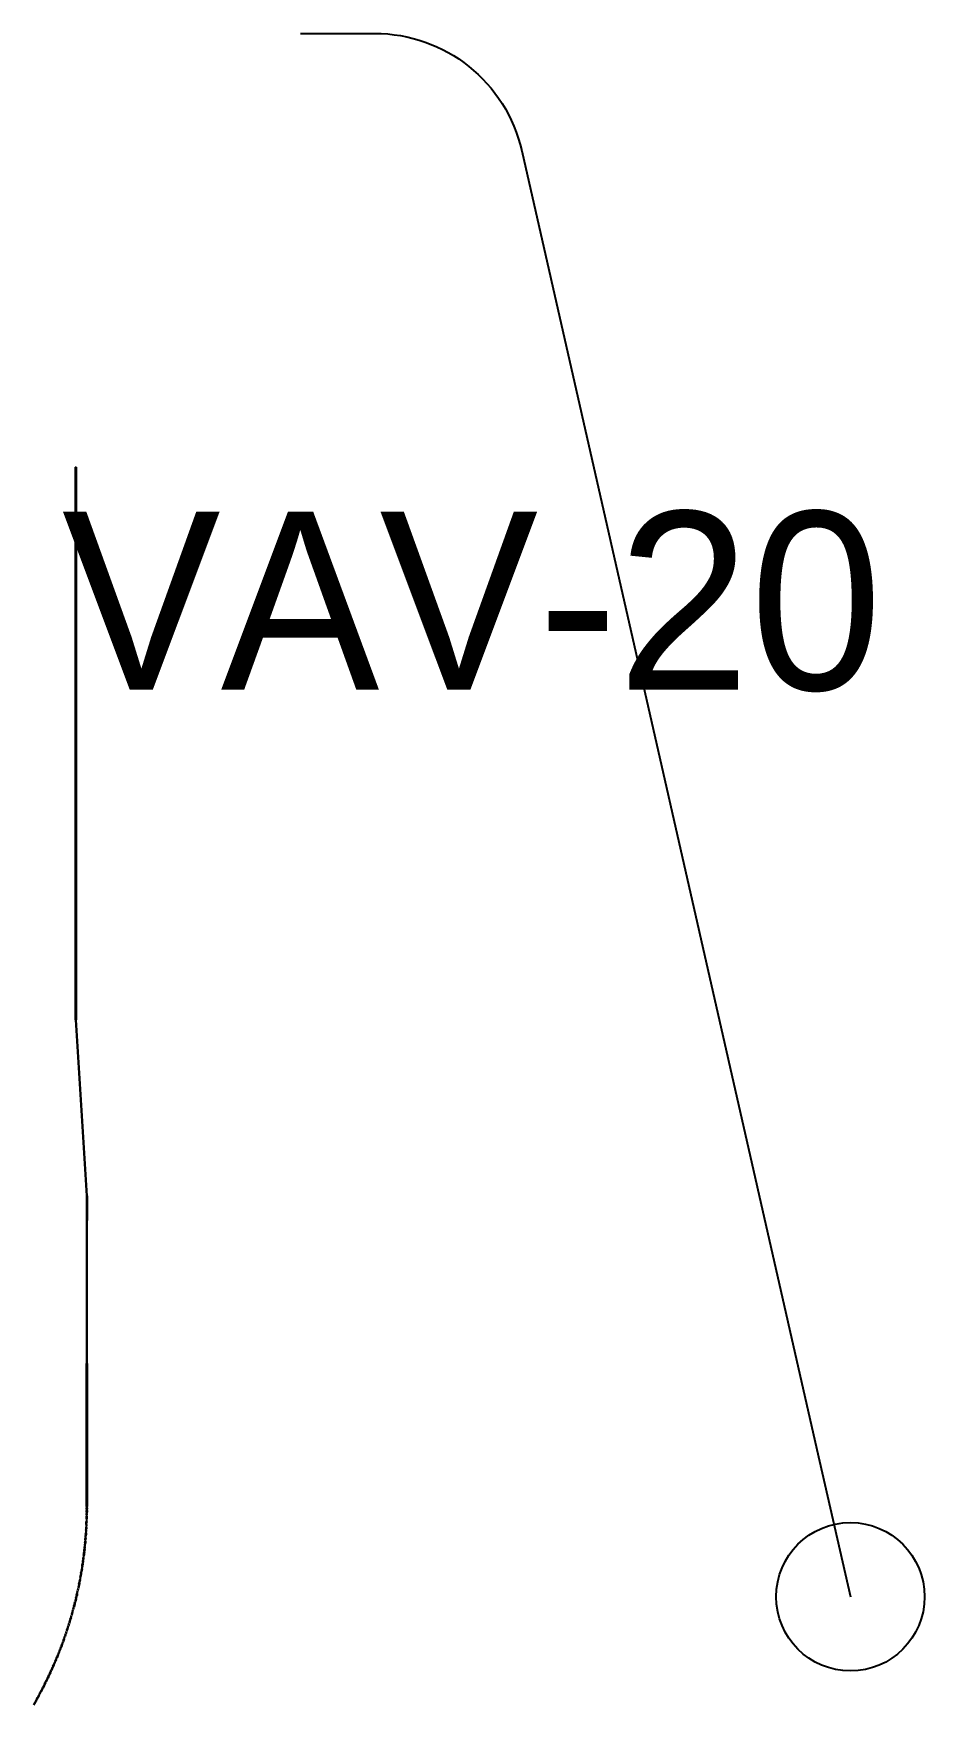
# Model space of a CAD drawing. Header units: metres. Extents: x 0.1 to 41.9, y 0.9 to 39.
# Drawn here: x 39.724 to 41.526, y 25.309 to 28.685 of the extents above; entities that cross this region are included whole.
import ezdxf

# ---------------------------------------------------------------- set-up
doc = ezdxf.new("R2010")
doc.units = ezdxf.units.M
for name, color, linetype in [('BSA_BRANCH_AXIS', 5, 'Continuous'), ('BSA_MATERIAL_SECTION', 7, 'Continuous'), ('BSA_TERMINAL_CENTRE', 3, 'Continuous'), ('BSA_VAV_LABEL', 7, 'Continuous')]:
    doc.layers.add(name, color=color, linetype=linetype)

msp = doc.modelspace()

# ---------------------------------------------------------------- linework, layer by layer
at = {"layer": 'BSA_BRANCH_AXIS'}
msp.add_lwpolyline([(40.2643, 28.6852), (40.4143, 28.6852, -0.350109), (40.7115, 28.448), (41.3086, 25.8236), (41.3762, 25.5264)], format="xyb", dxfattribs=at)
at = {"layer": 'BSA_MATERIAL_SECTION'}
for p, q in [((39.8094, 26.7421), (39.8094, 27.8089)), ((39.8102, 27.8089), (39.8094, 27.8089)), ((39.8102, 27.8089), (39.8102, 26.7421)), ((39.8102, 26.7421), (39.8094, 26.7421)), ((39.8094, 26.6921), (39.8094, 26.7421)), ((39.8094, 26.7421), (39.8102, 26.7421)), ((39.8102, 26.7421), (39.8102, 26.6921)), ((39.8094, 26.6921), (39.8316, 26.3365)), ((39.8324, 26.3365), (39.8102, 26.6921)), ((39.8316, 26.3365), (39.8316, 26.2865)), ((39.8324, 26.3365), (39.8324, 26.2865)), ((39.8316, 26.2865), (39.832, 26.2865)), ((39.8316, 26.2865), (39.8316, 25.9977)), ((39.832, 26.2865), (39.8316, 26.2865)), ((39.8324, 26.2865), (39.832, 26.2865)), ((39.832, 26.2865), (39.8324, 26.2865)), ((39.8324, 25.9977), (39.8324, 26.2865)), ((39.8316, 25.7089), (39.8316, 25.9977)), ((39.8324, 25.9977), (39.8324, 25.7089)), ((39.8316, 25.6976), (39.8315, 25.6948)), ((39.8316, 25.7089), (39.8316, 25.7061)), ((39.8316, 25.7089), (39.832, 25.7089)), ((39.8316, 25.7089), (39.832, 25.7089)), ((39.8316, 25.7033), (39.8316, 25.7061)), ((39.8316, 25.7033), (39.8316, 25.7005)), ((39.8316, 25.6976), (39.8316, 25.7005)), ((39.8324, 25.7089), (39.832, 25.7089)), ((39.8324, 25.7089), (39.832, 25.7089)), ((39.8323, 25.6948), (39.8324, 25.6976)), ((39.8324, 25.7061), (39.8324, 25.7089)), ((39.8324, 25.7061), (39.8324, 25.7033)), ((39.8324, 25.7004), (39.8324, 25.7033)), ((39.8324, 25.7004), (39.8324, 25.6976)), ((39.8302, 25.661), (39.8304, 25.6638)), ((39.8304, 25.6638), (39.8305, 25.6667)), ((39.8307, 25.6695), (39.8305, 25.6667)), ((39.8308, 25.6723), (39.8307, 25.6695)), ((39.8308, 25.6723), (39.8309, 25.6751)), ((39.8309, 25.6751), (39.831, 25.6779)), ((39.8311, 25.6807), (39.831, 25.6779)), ((39.831, 25.661), (39.8312, 25.6638)), ((39.8312, 25.6836), (39.8311, 25.6807)), ((39.8312, 25.6836), (39.8313, 25.6864)), ((39.8313, 25.6666), (39.8312, 25.6638)), ((39.8313, 25.6864), (39.8314, 25.6892)), ((39.8313, 25.6666), (39.8315, 25.6694)), ((39.8315, 25.692), (39.8314, 25.6892)), ((39.8315, 25.692), (39.8315, 25.6948)), ((39.8316, 25.6723), (39.8315, 25.6694)), ((39.8316, 25.6723), (39.8317, 25.6751)), ((39.8318, 25.6779), (39.8317, 25.6751)), ((39.8318, 25.6779), (39.8319, 25.6807)), ((39.8319, 25.6807), (39.832, 25.6835)), ((39.8321, 25.6863), (39.832, 25.6835)), ((39.8322, 25.6892), (39.8321, 25.6863)), ((39.8322, 25.6892), (39.8323, 25.692)), ((39.8323, 25.6948), (39.8323, 25.692)), ((39.8277, 25.6301), (39.8275, 25.6273)), ((39.8277, 25.6301), (39.828, 25.6329)), ((39.8283, 25.6358), (39.828, 25.6329)), ((39.8283, 25.6358), (39.8285, 25.6386)), ((39.8283, 25.6273), (39.8285, 25.6301)), ((39.8288, 25.6414), (39.8285, 25.6386)), ((39.8285, 25.6301), (39.8288, 25.6329)), ((39.8288, 25.6414), (39.829, 25.6442)), ((39.8291, 25.6357), (39.8288, 25.6329)), ((39.8292, 25.647), (39.829, 25.6442)), ((39.8293, 25.6385), (39.8291, 25.6357)), ((39.8292, 25.647), (39.8294, 25.6498)), ((39.8293, 25.6385), (39.8296, 25.6413)), ((39.8296, 25.6526), (39.8294, 25.6498)), ((39.8296, 25.6526), (39.8298, 25.6554)), ((39.8298, 25.6441), (39.8296, 25.6413)), ((39.83, 25.6582), (39.8298, 25.6554)), ((39.8298, 25.6441), (39.83, 25.6469)), ((39.8302, 25.661), (39.83, 25.6582)), ((39.83, 25.6469), (39.8302, 25.6497)), ((39.8304, 25.6525), (39.8302, 25.6497)), ((39.8306, 25.6554), (39.8304, 25.6525)), ((39.8306, 25.6554), (39.8308, 25.6582)), ((39.831, 25.661), (39.8308, 25.6582)), ((39.8237, 25.5966), (39.8233, 25.5938)), ((39.8237, 25.5966), (39.8241, 25.5994)), ((39.8245, 25.6022), (39.8241, 25.5994)), ((39.8241, 25.5937), (39.8245, 25.5965)), ((39.8245, 25.6022), (39.8248, 25.605)), ((39.8249, 25.5993), (39.8245, 25.5965)), ((39.8252, 25.6077), (39.8248, 25.605)), ((39.8249, 25.5993), (39.8253, 25.6021)), ((39.8256, 25.6105), (39.8252, 25.6077)), ((39.8256, 25.6048), (39.8253, 25.6021)), ((39.8256, 25.6105), (39.8259, 25.6133)), ((39.8256, 25.6048), (39.826, 25.6076)), ((39.8259, 25.6133), (39.8262, 25.6161)), ((39.826, 25.6076), (39.8264, 25.6104)), ((39.8266, 25.6189), (39.8262, 25.6161)), ((39.8267, 25.6132), (39.8264, 25.6104)), ((39.8266, 25.6189), (39.8269, 25.6217)), ((39.827, 25.616), (39.8267, 25.6132)), ((39.8272, 25.6245), (39.8269, 25.6217)), ((39.827, 25.616), (39.8274, 25.6188)), ((39.8272, 25.6245), (39.8275, 25.6273)), ((39.8277, 25.6216), (39.8274, 25.6188)), ((39.8277, 25.6216), (39.828, 25.6245)), ((39.8283, 25.6273), (39.828, 25.6245)), ((39.8183, 25.5632), (39.8177, 25.5604)), ((39.8188, 25.566), (39.8183, 25.5632)), ((39.8185, 25.5603), (39.819, 25.5631)), ((39.8188, 25.566), (39.8193, 25.5688)), ((39.819, 25.5631), (39.8195, 25.5658)), ((39.8193, 25.5688), (39.8197, 25.5715)), ((39.82, 25.5686), (39.8195, 25.5658)), ((39.8202, 25.5743), (39.8197, 25.5715)), ((39.8205, 25.5714), (39.82, 25.5686)), ((39.8202, 25.5743), (39.8207, 25.5771)), ((39.8205, 25.5714), (39.821, 25.5742)), ((39.8212, 25.5799), (39.8207, 25.5771)), ((39.821, 25.5742), (39.8215, 25.577)), ((39.8212, 25.5799), (39.8216, 25.5826)), ((39.8219, 25.5797), (39.8215, 25.577)), ((39.822, 25.5854), (39.8216, 25.5826)), ((39.8224, 25.5825), (39.8219, 25.5797)), ((39.8225, 25.5882), (39.822, 25.5854)), ((39.8224, 25.5825), (39.8228, 25.5853)), ((39.8225, 25.5882), (39.8229, 25.591)), ((39.8233, 25.5881), (39.8228, 25.5853)), ((39.8229, 25.591), (39.8233, 25.5938)), ((39.8233, 25.5881), (39.8237, 25.5909)), ((39.8241, 25.5937), (39.8237, 25.5909)), ((39.8114, 25.5301), (39.8108, 25.5274)), ((39.8114, 25.5301), (39.812, 25.5329)), ((39.8122, 25.5299), (39.8115, 25.5272)), ((39.8126, 25.5356), (39.812, 25.5329)), ((39.8128, 25.5327), (39.8122, 25.5299)), ((39.8126, 25.5356), (39.8132, 25.5384)), ((39.8128, 25.5327), (39.8134, 25.5354)), ((39.8138, 25.5411), (39.8132, 25.5384)), ((39.8134, 25.5354), (39.814, 25.5382)), ((39.8138, 25.5411), (39.8144, 25.5439)), ((39.8146, 25.5409), (39.814, 25.5382)), ((39.815, 25.5466), (39.8144, 25.5439)), ((39.8146, 25.5409), (39.8152, 25.5437)), ((39.815, 25.5466), (39.8156, 25.5494)), ((39.8158, 25.5465), (39.8152, 25.5437)), ((39.8161, 25.5521), (39.8156, 25.5494)), ((39.8163, 25.5492), (39.8158, 25.5465)), ((39.8161, 25.5521), (39.8167, 25.5549)), ((39.8163, 25.5492), (39.8169, 25.552)), ((39.8172, 25.5577), (39.8167, 25.5549)), ((39.8175, 25.5548), (39.8169, 25.552)), ((39.8172, 25.5577), (39.8177, 25.5604)), ((39.8175, 25.5548), (39.818, 25.5575)), ((39.8185, 25.5603), (39.818, 25.5575)), ((39.8016, 25.4919), (39.8024, 25.4946)), ((39.8031, 25.4973), (39.8024, 25.4946)), ((39.8032, 25.4944), (39.8024, 25.4917)), ((39.8031, 25.4973), (39.8039, 25.5)), ((39.8032, 25.4944), (39.8039, 25.4971)), ((39.8046, 25.5028), (39.8039, 25.5)), ((39.8039, 25.4971), (39.8047, 25.4998)), ((39.8046, 25.5028), (39.8053, 25.5055)), ((39.8054, 25.5026), (39.8047, 25.4998)), ((39.806, 25.5082), (39.8053, 25.5055)), ((39.8054, 25.5026), (39.8061, 25.5053)), ((39.806, 25.5082), (39.8067, 25.5109)), ((39.8068, 25.508), (39.8061, 25.5053)), ((39.8074, 25.5137), (39.8067, 25.5109)), ((39.8075, 25.5107), (39.8068, 25.508)), ((39.8074, 25.5137), (39.8081, 25.5164)), ((39.8075, 25.5107), (39.8082, 25.5135)), ((39.8088, 25.5191), (39.8081, 25.5164)), ((39.8082, 25.5135), (39.8089, 25.5162)), ((39.8088, 25.5191), (39.8095, 25.5219)), ((39.8096, 25.5189), (39.8089, 25.5162)), ((39.8101, 25.5246), (39.8095, 25.5219)), ((39.8102, 25.5217), (39.8096, 25.5189)), ((39.8101, 25.5246), (39.8108, 25.5274)), ((39.8102, 25.5217), (39.8109, 25.5244)), ((39.8109, 25.5244), (39.8115, 25.5272)), ((39.7918, 25.4596), (39.7926, 25.4622)), ((39.7934, 25.462), (39.7925, 25.4593)), ((39.7935, 25.4649), (39.7926, 25.4622)), ((39.7934, 25.462), (39.7943, 25.4647)), ((39.7935, 25.4649), (39.7944, 25.4676)), ((39.7943, 25.4647), (39.7951, 25.4674)), ((39.7952, 25.4703), (39.7944, 25.4676)), ((39.796, 25.47), (39.7951, 25.4674)), ((39.7952, 25.4703), (39.796, 25.473)), ((39.7969, 25.4757), (39.796, 25.473)), ((39.796, 25.47), (39.7968, 25.4727)), ((39.7976, 25.4754), (39.7968, 25.4727)), ((39.7969, 25.4757), (39.7977, 25.4784)), ((39.7985, 25.4781), (39.7976, 25.4754)), ((39.7985, 25.4811), (39.7977, 25.4784)), ((39.7985, 25.4811), (39.7993, 25.4838)), ((39.7985, 25.4781), (39.7993, 25.4808)), ((39.8001, 25.4865), (39.7993, 25.4838)), ((39.8001, 25.4835), (39.7993, 25.4808)), ((39.8001, 25.4865), (39.8009, 25.4892)), ((39.8001, 25.4835), (39.8009, 25.4862)), ((39.8016, 25.4919), (39.8009, 25.4892)), ((39.8009, 25.4862), (39.8016, 25.489)), ((39.8024, 25.4917), (39.8016, 25.489)), ((39.7806, 25.4277), (39.7796, 25.425)), ((39.7813, 25.4274), (39.7803, 25.4247)), ((39.7806, 25.4277), (39.7815, 25.4303)), ((39.7823, 25.43), (39.7813, 25.4274)), ((39.7825, 25.4329), (39.7815, 25.4303)), ((39.7823, 25.43), (39.7833, 25.4327)), ((39.7825, 25.4329), (39.7835, 25.4356)), ((39.7833, 25.4327), (39.7842, 25.4353)), ((39.7845, 25.4382), (39.7835, 25.4356)), ((39.7852, 25.438), (39.7842, 25.4353)), ((39.7845, 25.4382), (39.7854, 25.4409)), ((39.7862, 25.4406), (39.7852, 25.438)), ((39.7863, 25.4435), (39.7854, 25.4409)), ((39.7862, 25.4406), (39.7871, 25.4433)), ((39.7863, 25.4435), (39.7873, 25.4462)), ((39.7871, 25.4433), (39.788, 25.4459)), ((39.7882, 25.4489), (39.7873, 25.4462)), ((39.7889, 25.4486), (39.788, 25.4459)), ((39.7882, 25.4489), (39.7891, 25.4515)), ((39.7889, 25.4486), (39.7899, 25.4513)), ((39.79, 25.4542), (39.7891, 25.4515)), ((39.7908, 25.4539), (39.7899, 25.4513)), ((39.79, 25.4542), (39.7909, 25.4569)), ((39.7908, 25.4539), (39.7917, 25.4566)), ((39.7918, 25.4596), (39.7909, 25.4569)), ((39.7925, 25.4593), (39.7917, 25.4566)), ((39.7658, 25.3911), (39.7669, 25.3937)), ((39.7676, 25.3934), (39.7665, 25.3908)), ((39.768, 25.3963), (39.7669, 25.3937)), ((39.7676, 25.3934), (39.7687, 25.396)), ((39.768, 25.3963), (39.7691, 25.3989)), ((39.7698, 25.3986), (39.7687, 25.396)), ((39.7702, 25.4015), (39.7691, 25.3989)), ((39.7698, 25.3986), (39.7709, 25.4012)), ((39.7702, 25.4015), (39.7713, 25.4041)), ((39.7709, 25.4012), (39.772, 25.4038)), ((39.7723, 25.4067), (39.7713, 25.4041)), ((39.7731, 25.4064), (39.772, 25.4038)), ((39.7723, 25.4067), (39.7734, 25.4093)), ((39.7741, 25.409), (39.7731, 25.4064)), ((39.7745, 25.4119), (39.7734, 25.4093)), ((39.7741, 25.409), (39.7752, 25.4116)), ((39.7745, 25.4119), (39.7755, 25.4145)), ((39.7762, 25.4142), (39.7752, 25.4116)), ((39.7765, 25.4171), (39.7755, 25.4145)), ((39.7762, 25.4142), (39.7773, 25.4168)), ((39.7765, 25.4171), (39.7775, 25.4198)), ((39.7783, 25.4195), (39.7773, 25.4168)), ((39.7786, 25.4224), (39.7775, 25.4198)), ((39.7783, 25.4195), (39.7793, 25.4221)), ((39.7786, 25.4224), (39.7796, 25.425)), ((39.7793, 25.4221), (39.7803, 25.4247)), ((39.7517, 25.3603), (39.7505, 25.3578)), ((39.7512, 25.3575), (39.7524, 25.36)), ((39.7517, 25.3603), (39.7529, 25.3629)), ((39.7524, 25.36), (39.7536, 25.3625)), ((39.7541, 25.3654), (39.7529, 25.3629)), ((39.7549, 25.3651), (39.7536, 25.3625)), ((39.7541, 25.3654), (39.7553, 25.368)), ((39.7561, 25.3676), (39.7549, 25.3651)), ((39.7565, 25.3705), (39.7553, 25.368)), ((39.7561, 25.3676), (39.7573, 25.3702)), ((39.7565, 25.3705), (39.7577, 25.3731)), ((39.7585, 25.3727), (39.7573, 25.3702)), ((39.7589, 25.3756), (39.7577, 25.3731)), ((39.7585, 25.3727), (39.7596, 25.3753)), ((39.7589, 25.3756), (39.7601, 25.3782)), ((39.7596, 25.3753), (39.7608, 25.3779)), ((39.7612, 25.3808), (39.7601, 25.3782)), ((39.762, 25.3804), (39.7608, 25.3779)), ((39.7612, 25.3808), (39.7624, 25.3833)), ((39.7631, 25.383), (39.762, 25.3804)), ((39.7635, 25.3859), (39.7624, 25.3833)), ((39.7631, 25.383), (39.7643, 25.3856)), ((39.7635, 25.3859), (39.7647, 25.3885)), ((39.7654, 25.3882), (39.7643, 25.3856)), ((39.7658, 25.3911), (39.7647, 25.3885)), ((39.7654, 25.3882), (39.7665, 25.3908)), ((39.7337, 25.3253), (39.735, 25.3278)), ((39.7357, 25.3274), (39.7344, 25.3249)), ((39.7363, 25.3302), (39.735, 25.3278)), ((39.7357, 25.3274), (39.737, 25.3299)), ((39.7363, 25.3302), (39.7377, 25.3327)), ((39.7384, 25.3323), (39.737, 25.3299)), ((39.739, 25.3352), (39.7377, 25.3327)), ((39.7384, 25.3323), (39.7397, 25.3348)), ((39.739, 25.3352), (39.7403, 25.3377)), ((39.741, 25.3373), (39.7397, 25.3348)), ((39.7416, 25.3402), (39.7403, 25.3377)), ((39.741, 25.3373), (39.7423, 25.3398)), ((39.7416, 25.3402), (39.7429, 25.3427)), ((39.7423, 25.3398), (39.7436, 25.3423)), ((39.7442, 25.3452), (39.7429, 25.3427)), ((39.7449, 25.3448), (39.7436, 25.3423)), ((39.7442, 25.3452), (39.7455, 25.3477)), ((39.7462, 25.3474), (39.7449, 25.3448)), ((39.7467, 25.3502), (39.7455, 25.3477)), ((39.7462, 25.3474), (39.7474, 25.3499)), ((39.7467, 25.3502), (39.748, 25.3528)), ((39.7487, 25.3524), (39.7474, 25.3499)), ((39.7492, 25.3553), (39.748, 25.3528)), ((39.7487, 25.3524), (39.75, 25.3549)), ((39.7492, 25.3553), (39.7505, 25.3578)), ((39.7512, 25.3575), (39.75, 25.3549)), ((39.7254, 25.3105), (39.724, 25.3081)), ((39.7247, 25.3077), (39.7261, 25.3101)), ((39.7254, 25.3105), (39.7268, 25.313)), ((39.7275, 25.3126), (39.7261, 25.3101)), ((39.7282, 25.3154), (39.7268, 25.313)), ((39.7275, 25.3126), (39.7289, 25.315)), ((39.7296, 25.3179), (39.7282, 25.3154)), ((39.7303, 25.3175), (39.7289, 25.315)), ((39.7296, 25.3179), (39.7309, 25.3203)), ((39.7303, 25.3175), (39.7316, 25.32)), ((39.7309, 25.3203), (39.7323, 25.3228)), ((39.7316, 25.32), (39.733, 25.3224)), ((39.7337, 25.3253), (39.7323, 25.3228)), ((39.7344, 25.3249), (39.733, 25.3224))]:
    msp.add_line(p, q, dxfattribs=at)
at = {"layer": 'BSA_TERMINAL_CENTRE'}
msp.add_circle((41.3762, 25.5264), 0.15, dxfattribs=at)

# ---------------------------------------------------------------- texts
at = {"layer": 'BSA_VAV_LABEL'}
msp.add_text('VAV-20', height=0.36, dxfattribs=at).set_placement((39.7816, 27.3589))

doc.saveas('drawing.dxf')
